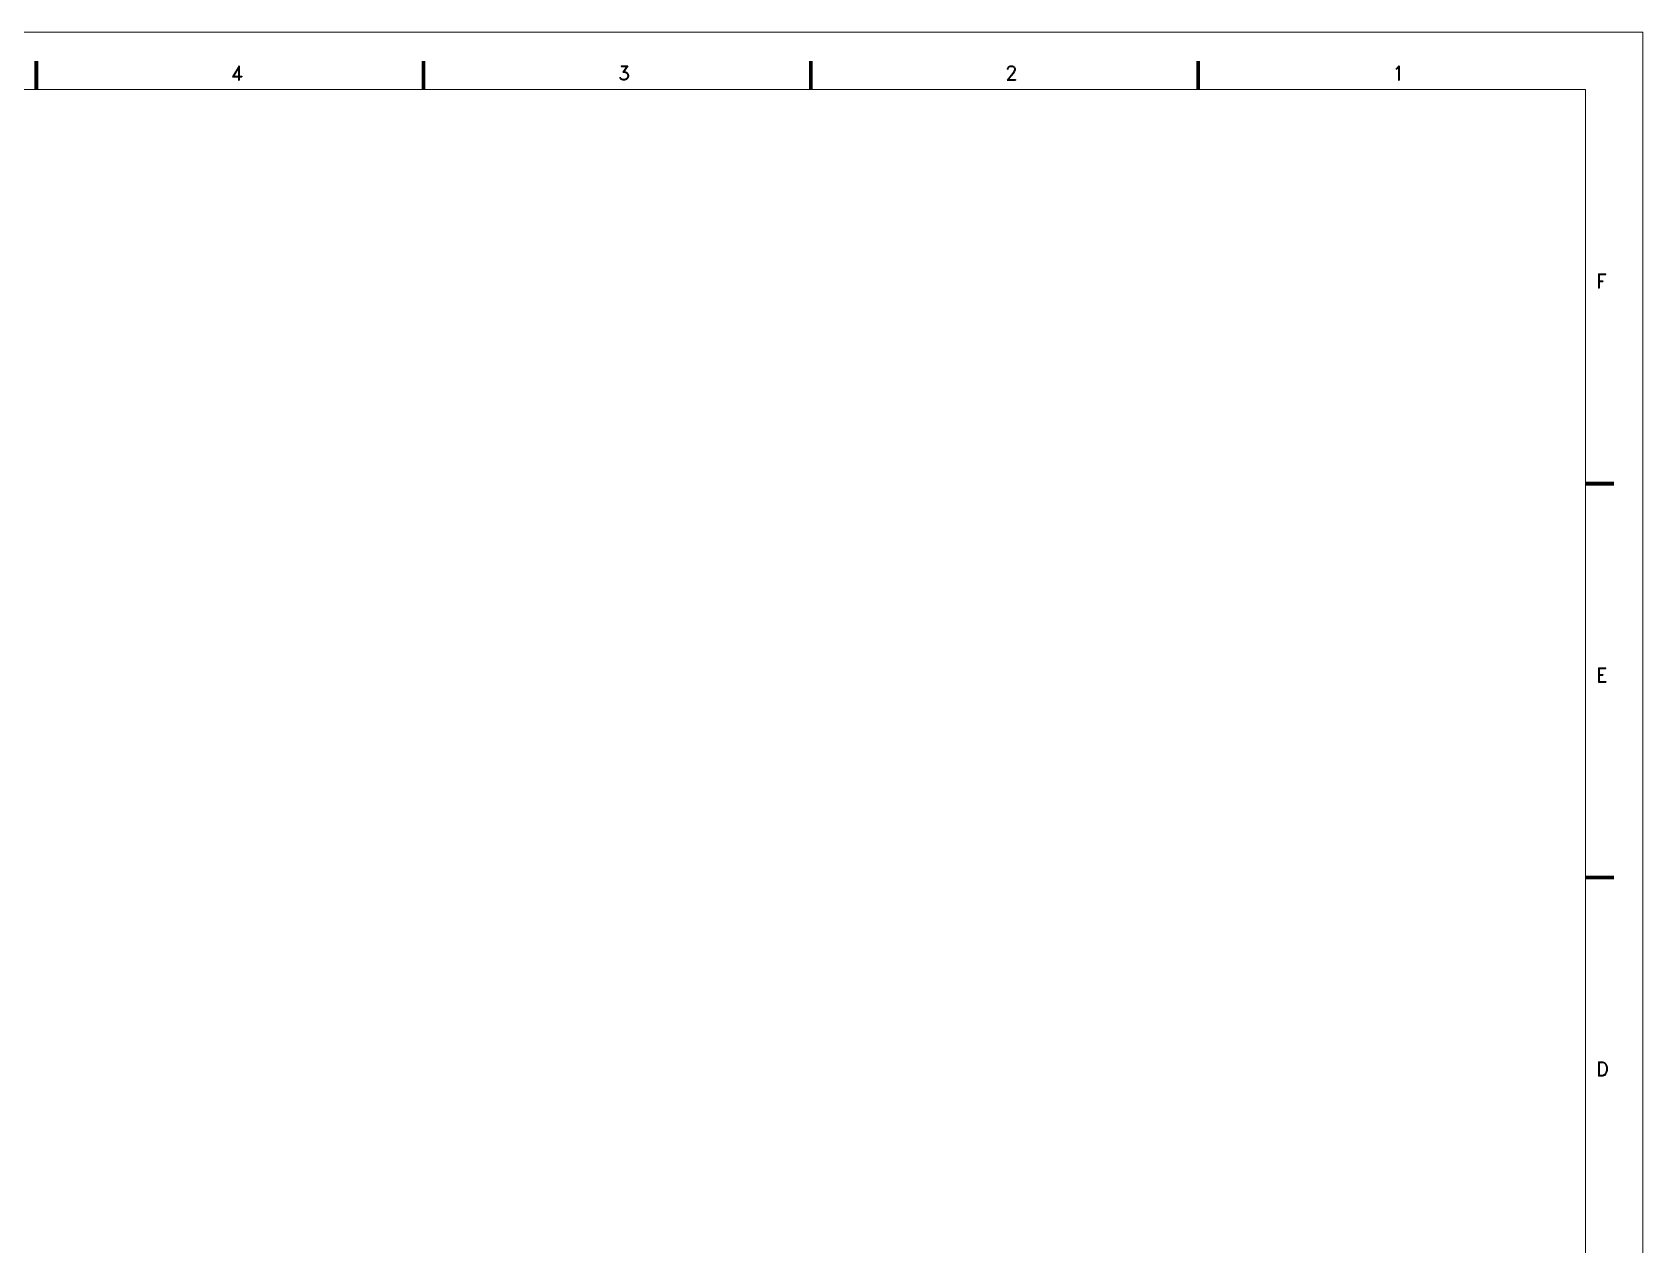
# Model space of a CAD drawing. Header units: millimetres. Extents: x 0 to 560, y 0 to 432.
# Drawn here: x 279.3 to 560, y 220.6 to 432 of the extents above; entities that cross this region are included whole.
import ezdxf

# ---------------------------------------------------------------- set-up
doc = ezdxf.new("R2010")
doc.units = ezdxf.units.MM
doc.layers.add('ACOT', color=7, linetype='Continuous')
doc.styles.add('ROMAND', font='romand', dxfattribs={"height": 0.125})

msp = doc.modelspace()

# ---------------------------------------------------------------- linework, layer by layer
at = {"color": 0, "lineweight": 18}
for points, const_width in [([(280, 427), (280, 422)], 0.659), ([(347.5, 427), (347.5, 422)], 0.659), ([(415, 427), (415, 422)], 0.659), ([(482.5, 427), (482.5, 422)], 0.659), ([(550, 353.3), (555, 353.3)], 0.665), ([(550, 284.64), (555, 284.64)], 0.665)]:
    msp.add_lwpolyline(points, dxfattribs=dict(at, const_width=const_width))
at = {"layer": 'ACOT', "color": 0, "lineweight": 18}
for p, q in [((560, 432), (0, 432)), ((560, 432), (560, 0)), ((10, 422), (550, 422)), ((550, 422), (550, 10))]:
    msp.add_line(p, q, dxfattribs=at)

# ---------------------------------------------------------------- texts
at = {"layer": 'ACOT', "color": 0, "lineweight": 18, "style": 'ROMAND'}
for s, p in [('4', (313.87, 423.63)), ('3', (381.37, 423.63)), ('2', (448.87, 423.63)), ('1', (516.37, 423.63)), ('F', (551.84, 387.37)), ('E', (551.84, 318.71)), ('D', (551.84, 250.05))]:
    msp.add_text(s, height=2.5, dxfattribs=at).set_placement(p)

doc.saveas('drawing.dxf')
